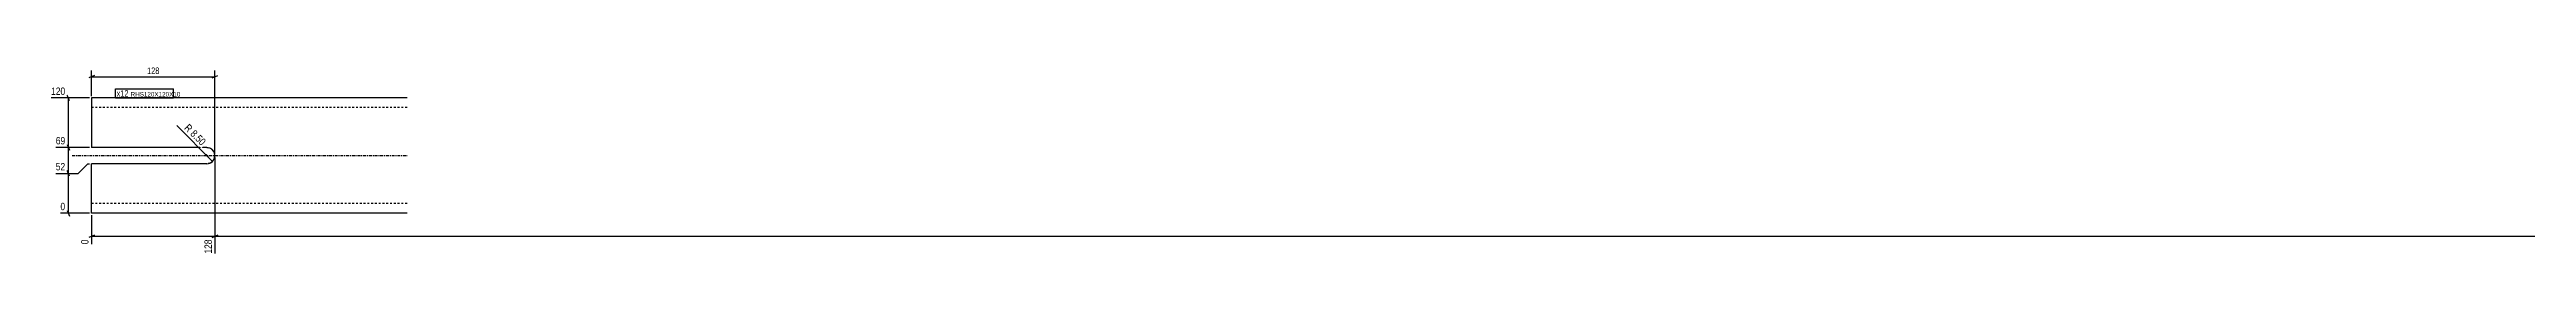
# Model space of a CAD drawing. Header units: millimetres. Extents: x 4 to 16122, y 4 to 206.
# Drawn here: x 4 to 2574, y 9 to 206 of the extents above; entities that cross this region are included whole.
import ezdxf

# ---------------------------------------------------------------- set-up
doc = ezdxf.new("R2010")
doc.units = ezdxf.units.MM
doc.linetypes.add('DXK_LINE_DOT2', pattern=[3.9198, 1.9599, -1.9599])
doc.linetypes.add('DXK_LINE_DOT3', pattern=[5.9187, 2.979, -0.9799, 0.9799, -0.9799])
for name, color, linetype in [('MÅLSÆTNING', 7, 'Continuous'), ('STÅL', 7, 'Continuous'), ('TEKST', 7, 'Continuous')]:
    doc.layers.add(name, color=color, linetype=linetype)
doc.styles.add('Arial Narrow', font='ARIALN.TTF', dxfattribs={"height": 0.2})

msp = doc.modelspace()

# ---------------------------------------------------------------- hatches: boundary and pattern name
at = {"layer": 'MÅLSÆTNING', "linetype": 'Continuous'}
msp.add_hatch(color=7, dxfattribs=at).paths.add_polyline_path([(167.2, 114.7), (173.5, 106.9), (165.8, 113.3)])

# ---------------------------------------------------------------- linework, layer by layer
at = {"layer": 'MÅLSÆTNING', "color": 7, "linetype": 'Continuous'}
for p, q in [((51, 196.2), (45, 193.8)), ((48, 174.9), (48, 201.4)), ((48, 195), (176, 195)), ((173, 193.8), (179, 196.2)), ((176, 114.9), (176, 201.4)), ((46, 172.9), (6, 172.9)), ((25.2, 169.9), (22.8, 175.9)), ((24, 121.4), (24, 172.9)), ((173.5, 106.9), (136.4, 144.1)), ((46, 121.4), (10.9, 121.4)), ((46, 121.4), (10.9, 121.4)), ((22.8, 124.4), (25.2, 118.4)), ((22.8, 124.4), (25.2, 118.4)), ((24, 94.4), (24, 121.4)), ((34, 94.4), (44, 104.4)), ((34, 94.4), (44, 104.4)), ((44, 104.4), (46, 104.4)), ((44, 104.4), (46, 104.4)), ((176, 110.9), (176, 10.9)), ((10.9, 94.4), (34, 94.4)), ((10.9, 94.4), (34, 94.4)), ((25.2, 91.4), (22.8, 97.4)), ((25.2, 91.4), (22.8, 97.4)), ((24, 52.9), (24, 94.4)), ((46, 52.9), (15.7, 52.9)), ((22.8, 55.9), (25.2, 49.9)), ((51, 30.1), (45, 27.7)), ((48, 50.9), (48, 20.6)), ((48, 28.9), (176, 28.9)), ((173, 27.7), (179, 30.1))]:
    msp.add_line(p, q, dxfattribs=at)
msp.add_arc((167.5, 112.9), 8.5, 270, 0, dxfattribs=at)
at = {"layer": 'STÅL', "color": 2, "linetype": 'Continuous'}
for p, q in [((48, 172.9), (48, 121.4)), ((375.4, 172.9), (48, 172.9)), ((167.5, 121.4), (48, 121.4)), ((167.5, 104.4), (48, 104.4)), ((48, 65.2), (48, 104.4)), ((170.8, 120.8), (167.5, 121.4)), ((167.5, 104.4), (170.8, 105)), ((48, 52.9), (48, 65.2)), ((375.4, 52.9), (48, 52.9))]:
    msp.add_line(p, q, dxfattribs=at)
at = {"layer": 'STÅL', "color": 7, "linetype": 'DXK_LINE_DOT2'}
for p, q in [((375.4, 162.9), (48, 162.9)), ((167.5, 121.4), (170.8, 120.8)), ((170.8, 105), (167.5, 104.4)), ((375.4, 62.9), (48, 62.9))]:
    msp.add_line(p, q, dxfattribs=at)
at = {"layer": 'STÅL', "color": 7, "linetype": 'DXK_LINE_DOT3'}
msp.add_line((28, 112.9), (375.4, 112.9), dxfattribs=at)
at = {"layer": 'STÅL', "color": 2, "linetype": 'Continuous'}
msp.add_arc((167.5, 112.9), 8.5, 292.5, 67.5, dxfattribs=at)
at = {"layer": 'STÅL', "color": 7, "linetype": 'DXK_LINE_DOT2'}
msp.add_arc((167.5, 112.9), 8.5, 292.5, 67.5, dxfattribs=at)

# ---------------------------------------------------------------- next in the draw order: wipeouts: each hides what was drawn before it
at = {"color": 0}
for points, layer in [([(119.8, 196.5), (119.8, 206.3), (104.2, 206.3), (104.2, 196.5)], 'MÅLSÆTNING'), ([(86.4, 174.3), (86.4, 181.3), (74, 181.3), (74, 174.3)], 'TEKST')]:
    msp.add_wipeout(points, dxfattribs=at).dxf.layer = layer
at = {"color": 0, "linetype": 'Continuous'}
for points in [[(22.2, 174.5), (22.2, 185.7), (4.4, 185.7), (4.4, 174.5)], [(22.2, 123), (22.2, 134.2), (9.3, 134.2), (9.3, 123)], [(22.2, 96), (22.2, 107.2), (9.3, 107.2), (9.3, 96)], [(22.2, 54.5), (22.2, 65.7), (14.1, 65.7), (14.1, 54.5)], [(46.4, 27.1), (35.2, 27.1), (35.2, 19), (46.4, 19)], [(174.4, 27.1), (163.2, 27.1), (163.2, 9.3), (174.4, 9.3)]]:
    msp.add_wipeout(points, dxfattribs=at).dxf.layer = 'MÅLSÆTNING'

# ---------------------------------------------------------------- next in the draw order: linework, layer by layer
at = {"layer": 'MÅLSÆTNING', "color": 7, "linetype": 'Continuous'}
for p, q in [((176, 110.9), (176, 10.9)), ((179, 30.1), (173, 27.7)), ((176, 28.9), (4970.1, 28.9))]:
    msp.add_line(p, q, dxfattribs=at)

# ---------------------------------------------------------------- next in the draw order: texts
at = {"layer": 'MÅLSÆTNING', "color": 3, "linetype": 'Continuous', "style": 'Arial Narrow'}
for s, p in [('120', (6, 176.1)), ('69', (10.9, 124.6)), ('52', (10.9, 97.6)), ('0', (15.7, 56.1))]:
    msp.add_text(s, height=7.64, dxfattribs=at).set_placement(p)
at = {"layer": 'MÅLSÆTNING', "color": 3, "style": 'Arial Narrow'}
msp.add_text('128', height=6.68, dxfattribs=at).set_placement((105.6, 197.9))
at = {"layer": 'MÅLSÆTNING', "color": 3, "linetype": 'Continuous', "style": 'Arial Narrow'}
for s, p in [('0', (44.8, 20.6)), ('128', (172.8, 10.9))]:
    msp.add_text(s, height=7.64, rotation=90.0002, dxfattribs=at).set_placement(p)

# ---------------------------------------------------------------- next in the draw order: wipeouts: each hides what was drawn before it
at = {"color": 0}
msp.add_wipeout([(86.4, 174.3), (86.4, 181.3), (74, 181.3), (74, 174.3)], dxfattribs=at).dxf.layer = 'TEKST'

# ---------------------------------------------------------------- next in the draw order: linework, layer by layer
at = {"layer": 'TEKST', "color": 7, "linetype": 'Continuous'}
msp.add_line((72.8, 173.1), (72.8, 182.5), dxfattribs=at)

# ---------------------------------------------------------------- next in the draw order: wipeouts: each hides what was drawn before it
at = {"color": 0}
for points, layer in [([(161.9, 120.6), (169.9, 128.5), (149.3, 149), (141.4, 141.1)], 'MÅLSÆTNING'), ([(131.7, 174.3), (131.7, 179.3), (88.5, 179.3), (88.5, 174.3)], 'TEKST')]:
    msp.add_wipeout(points, dxfattribs=at).dxf.layer = layer

# ---------------------------------------------------------------- next in the draw order: texts
at = {"layer": 'MÅLSÆTNING', "color": 3, "style": 'Arial Narrow'}
msp.add_text('R 8.50', height=7.64, rotation=-45.0001, dxfattribs=at).set_placement((143.7, 141.1))

# ---------------------------------------------------------------- next in the draw order: wipeouts: each hides what was drawn before it
at = {"color": 0}
msp.add_wipeout([(131.7, 174.3), (131.7, 179.3), (88.5, 179.3), (88.5, 174.3)], dxfattribs=at).dxf.layer = 'TEKST'

# ---------------------------------------------------------------- next in the draw order: linework, layer by layer
at = {"layer": 'TEKST', "color": 7, "linetype": 'Continuous'}
for p, q in [((72.8, 182.5), (132.9, 182.5)), ((132.9, 173.1), (132.9, 182.5)), ((72.8, 173.1), (132.9, 173.1))]:
    msp.add_line(p, q, dxfattribs=at)

# ---------------------------------------------------------------- next in the draw order: texts
at = {"layer": 'TEKST', "color": 3, "style": 'Arial Narrow'}
for s, height, p in [('x12', 6.68, (74, 174.3)), ('RHS120X120X10', 4.772, (88.5, 174.3))]:
    msp.add_text(s, height=height, dxfattribs=at).set_placement(p)

doc.saveas('drawing.dxf')
